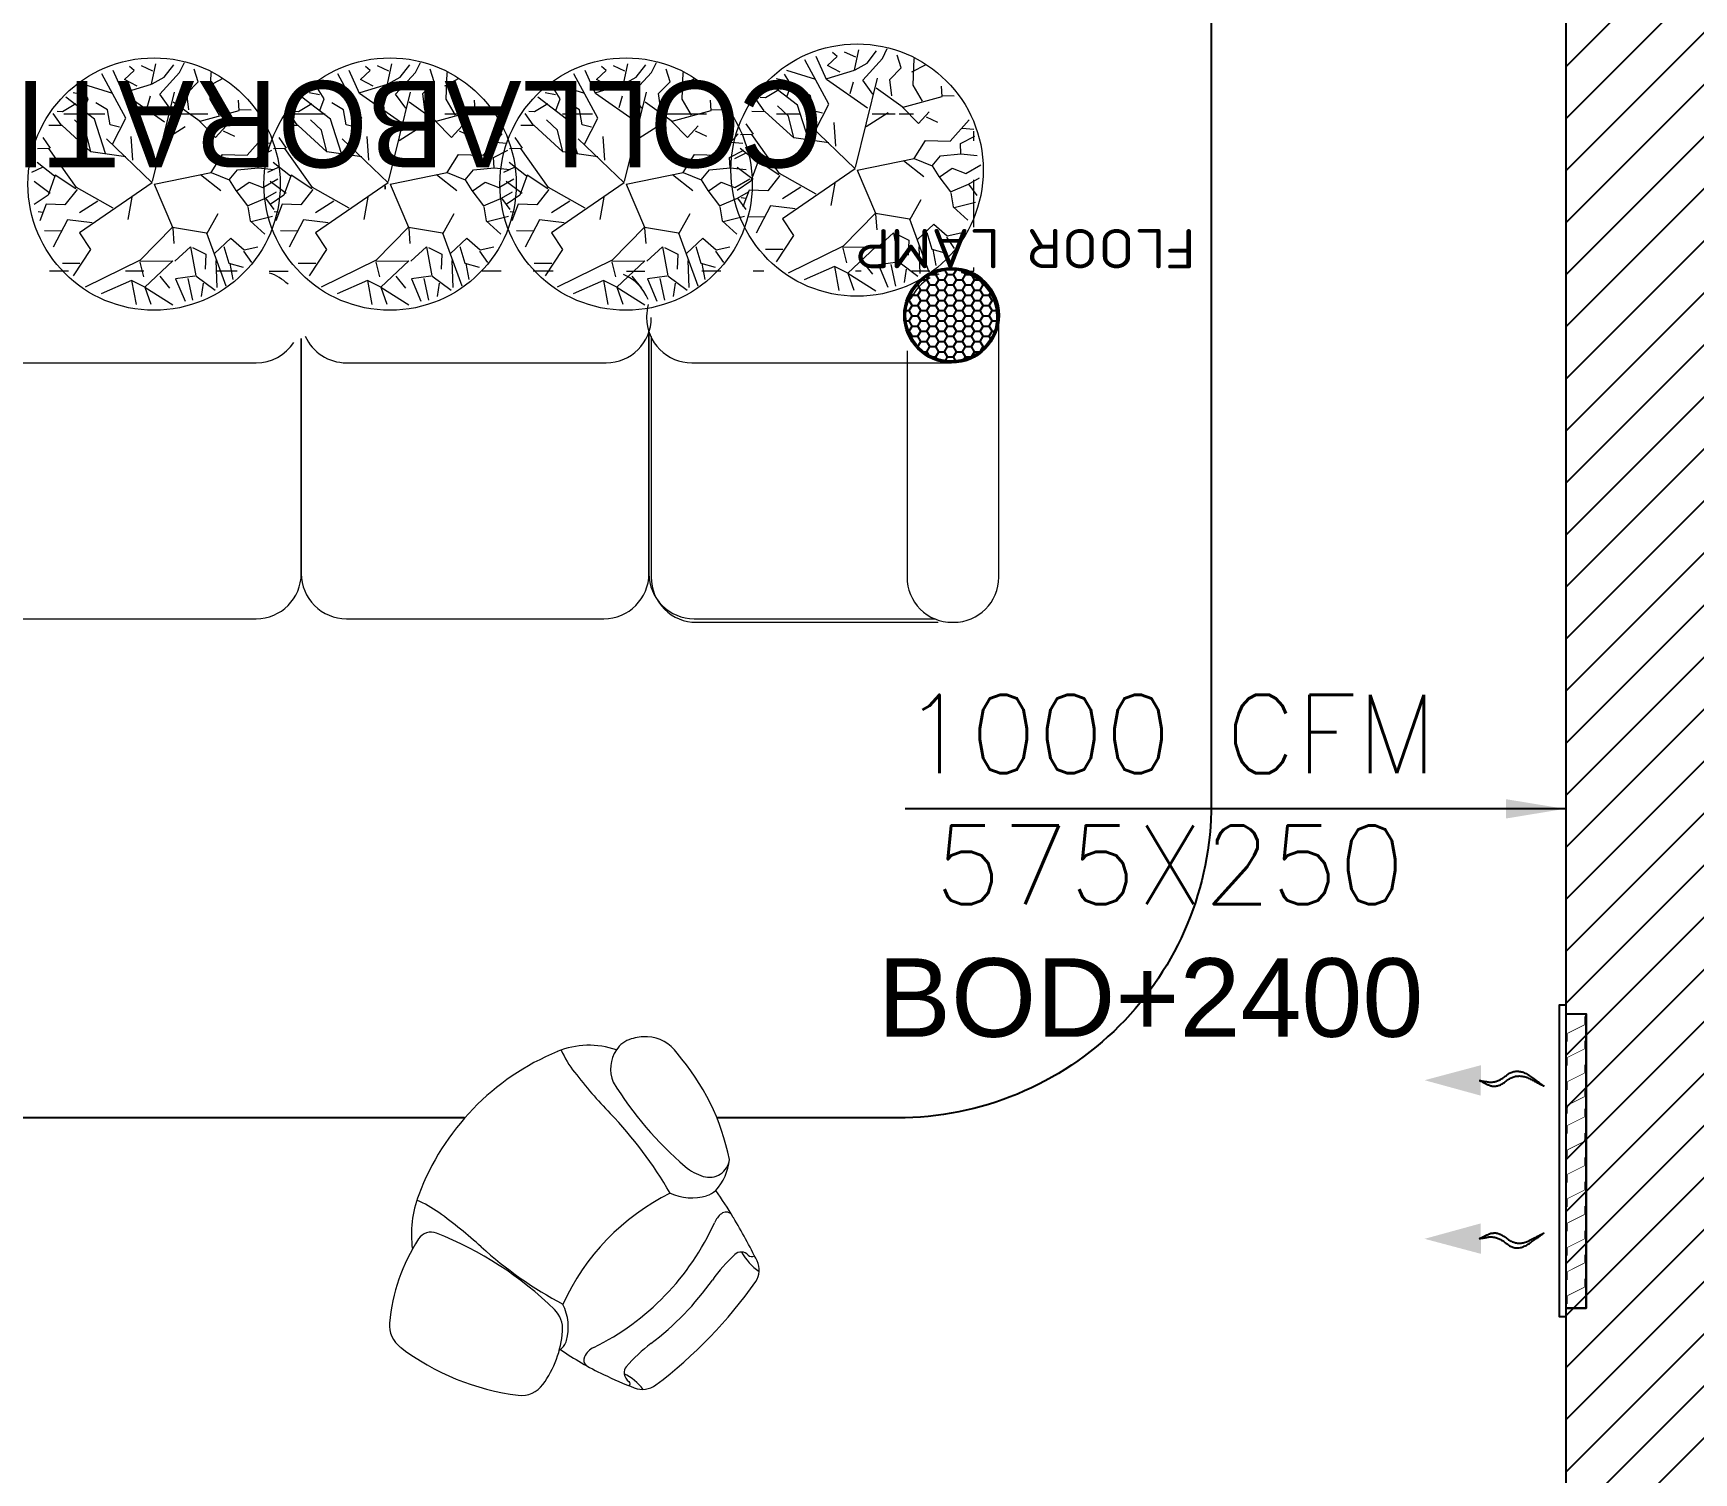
# Model space of a CAD drawing. Header units: millimetres. Extents: x 148480 to 578986, y 39883 to 155062.
# Drawn here: x 243950 to 248181, y 126428 to 130095 of the extents above; entities that cross this region are included whole.
import ezdxf

# ---------------------------------------------------------------- set-up
doc = ezdxf.new("R2010")
doc.units = ezdxf.units.MM
doc.linetypes.add('CONTINU', pattern=[0])
doc.linetypes.add('HIDDEN', pattern=[0.375, 0.25, -0.125])
for name, color, linetype in [('001-TEXT', 250, 'Continuous'), ('EL-17W DECORATIVE LIGHT', 4, 'Continuous'), ('Flooring', 44, 'Continuous'), ('HVAC-SECTIONS', 7, 'Continuous'), ('I - MODULAR', 44, 'Continuous'), ('Layer4', 6, 'Continuous'), ('M-HVAC ELLIPTICAL DUCT', 6, 'Continuous'), ('M-HVAC-BOF', 6, 'Continuous'), ('M-HVAC-GRIL', 6, 'Continuous'), ('M-HVAC-INSULATION', 8, 'Continuous'), ('M-HVAC-SUPP', 4, 'Continuous'), ('M-HVAC-TEXT', 7, 'Continuous')]:
    doc.layers.add(name, color=color, linetype=linetype)
doc.layers.add('I-01$0$i-plants', color=7, linetype='Continuous', lineweight=13, true_color=0x86b300)
for name, color, linetype, lineweight in [('I-FURN', 30, 'Continuous', 5), ('KDBS-SIDE THROW GRILLE', 1, 'Continuous', 18), ('M HVAC GRILLE', 6, 'Continuous', 13), ('Q-CASE', 31, 'Continuous', 5)]:
    doc.layers.add(name, color=color, linetype=linetype, lineweight=lineweight)
doc.styles.add('ARAIL', font='arial.ttf')
doc.styles.add('DEC', font='isocp.shx', dxfattribs={"width": 1.2, "height": 2.2})
doc.styles.add('Herbalife_Third Floor - Furniture Layout - 210201$0$CG', font='GOTHIC.TTF')
doc.styles.add('R', font='romans.shx')
doc.styles.add('ROMAND', font='romand__.ttf')
doc.dimstyles.new('Vayucon', dxfattribs={"dimtxt": 200, "dimasz": 150, "dimexe": 0, "dimexo": 0, "dimgap": 9e-05, "dimtad": 1, "dimdec": 0, "dimrnd": 5, "dimzin": 0, "dimdsep": 46, "dimtxsty": 'ROMAND', "dimcen": 90, "dimclrd": 42, "dimclre": 8, "dimclrt": 7, "dimadec": 0, "dimazin": 0, "dimtfac": 1, "dimtdec": 0, "dimtofl": 0, "dimtmove": 1, "dimatfit": 0, "dimfxl": 1, "dimtolj": 1, "dimtzin": 0, "dimarcsym": 0})

# ---------------------------------------------------------------- blocks, each defined once
blk = doc.blocks.new('GFC1')
at = {"layer": 'Flooring', "color": 8, "linetype": 'HIDDEN', "ltscale": 1500}
blk.add_lwpolyline([(328672.2, 130068.3, 1.540604), (310717.1, 129143.3, 0.119203), (311634.4, 128071.9, -0.704413), (307490.1, 113767.5)], format="xyb", dxfattribs=at)
at = {"layer": 'I - MODULAR', "color": 8, "linetype": 'Continuous'}
blk.add_lwpolyline([(319583.6, 131708.1), (319583.6, 129118.3, -0.414214), (318783.6, 128318.3), (318324.1, 128318.3)], format="xyb", dxfattribs=at)
blk.add_lwpolyline([(317681.4, 128318.3), (316256.4, 128318.3)], dxfattribs=at)
at = {"layer": 'I-01$0$i-plants', "color": 8}
for p, q in [((318674.3, 130987.1, 0), (318685.6, 131039, 0)), ((318706.9, 131005.1, 0), (318731.1, 131036.4, 0)), ((318745.9, 131016.7, 0), (318758.3, 131042.1, 0)), ((316839.3, 130986.8, 0), (316827.4, 130996.7, 0)), ((316886.7, 130984.8, 0), (316858.3, 130997.9, 0)), ((316883.1, 130951.5, 0), (316894.4, 131003.4, 0)), ((316915.8, 130969.5, 0), (316940, 131000.8, 0)), ((316954.7, 130981.1, 0), (316967.2, 131006.4, 0)), ((317440.5, 130986.8, 0), (317428.7, 130996.7, 0)), ((317488, 130984.8, 0), (317459.6, 130997.9, 0)), ((317484.4, 130951.5, 0), (317495.7, 131003.4, 0)), ((317517.1, 130969.5, 0), (317541.3, 131000.8, 0)), ((317556, 130981.1, 0), (317568.5, 131006.4, 0)), ((318041.8, 130986.8, 0), (318030, 130996.7, 0)), ((318089.3, 130984.8, 0), (318060.9, 130997.9, 0)), ((318085.7, 130951.5, 0), (318097, 131003.4, 0)), ((318118.4, 130969.5, 0), (318142.6, 131000.8, 0)), ((318157.3, 130981.1, 0), (318169.8, 131006.4, 0)), ((318608.9, 130900.7, 0), (318548.1, 131013.7, 0)), ((318603.3, 130963.4, 0), (318576.8, 131022.3, 0)), ((318606.2, 130998.9, 0), (318630.4, 131022.4, 0)), ((318638.1, 130981.9, 0), (318606.2, 130998.9, 0)), ((318630.4, 131022.4, 0), (318618.6, 131032.3, 0)), ((318677.9, 131020.4, 0), (318649.5, 131033.5, 0)), ((318676.5, 130987.8, 0), (318706.9, 131005.1, 0)), ((318695.5, 130961.7, 0), (318745.9, 131016.7, 0)), ((318764.3, 130963.2, 0), (318793.2, 130993.5, 0)), ((318793.2, 130993.5, 0), (318783.6, 131025.6, 0)), ((318820.9, 130983, 0), (318857.6, 131002.1, 0)), ((318824.2, 130949.3, 0), (318826.3, 131016.8, 0)), ((316785.3, 130927.8, 0), (316711.5, 130951, 0)), ((316817.7, 130865, 0), (316757, 130978.1, 0)), ((316812.2, 130927.8, 0), (316785.7, 130986.7, 0)), ((316813.6, 130930.7, 0), (316883.1, 130951.5, 0)), ((316815.1, 130963.3, 0), (316839.3, 130986.8, 0)), ((316847, 130946.3, 0), (316815.1, 130963.3, 0)), ((316885.3, 130952.2, 0), (316915.8, 130969.5, 0)), ((316904.3, 130926.1, 0), (316954.7, 130981.1, 0)), ((316973.2, 130927.6, 0), (317002.1, 130957.9, 0)), ((317002.1, 130957.9, 0), (316992.5, 130990, 0)), ((317029.7, 130947.4, 0), (317066.4, 130966.5, 0)), ((317033, 130913.7, 0), (317035.2, 130981.2, 0)), ((317386.6, 130927.8, 0), (317312.8, 130951, 0)), ((317419, 130865, 0), (317358.3, 130978.1, 0)), ((317413.5, 130927.8, 0), (317386.9, 130986.7, 0)), ((317414.9, 130930.7, 0), (317484.4, 130951.5, 0)), ((317416.4, 130963.3, 0), (317440.5, 130986.8, 0)), ((317448.3, 130946.3, 0), (317416.4, 130963.3, 0)), ((317486.6, 130952.2, 0), (317517.1, 130969.5, 0)), ((317505.6, 130926.1, 0), (317556, 130981.1, 0)), ((317574.4, 130927.6, 0), (317603.4, 130957.9, 0)), ((317603.4, 130957.9, 0), (317593.7, 130990, 0)), ((317631, 130947.4, 0), (317667.7, 130966.5, 0)), ((317634.3, 130913.7, 0), (317636.5, 130981.2, 0)), ((317987.9, 130927.8, 0), (317914, 130951, 0)), ((318020.3, 130865, 0), (317959.6, 130978.1, 0)), ((318014.7, 130927.8, 0), (317988.2, 130986.7, 0)), ((318016.2, 130930.7, 0), (318085.7, 130951.5, 0)), ((318017.6, 130963.3, 0), (318041.8, 130986.8, 0)), ((318049.5, 130946.3, 0), (318017.6, 130963.3, 0)), ((318087.9, 130952.2, 0), (318118.4, 130969.5, 0)), ((318106.9, 130926.1, 0), (318157.3, 130981.1, 0)), ((318175.7, 130927.6, 0), (318204.7, 130957.9, 0)), ((318204.7, 130957.9, 0), (318195, 130990, 0)), ((318232.3, 130947.4, 0), (318269, 130966.5, 0)), ((318235.6, 130913.7, 0), (318237.8, 130981.2, 0)), ((318529.1, 130898.3, 0), (318456.7, 130954, 0)), ((318501.8, 130959.8, 0), (318475.4, 130965.3, 0)), ((318513.6, 130949.9, 0), (318496.6, 130977, 0)), ((318576.5, 130963.4, 0), (318502.6, 130986.6, 0)), ((318708.1, 130890.1, 0), (318603.3, 130963.4, 0)), ((318604.8, 130966.3, 0), (318674.3, 130987.1, 0)), ((318663.3, 130927.6, 0), (318672.4, 130957.2, 0)), ((318677.4, 130739, 0), (318733.7, 130966.5, 0)), ((318721.7, 130926.4, 0), (318695.5, 130961.7, 0)), ((318769.9, 130922.1, 0), (318764.3, 130963.2, 0)), ((316738, 130862.7, 0), (316665.5, 130918.4, 0)), ((316710.7, 130924.2, 0), (316684.2, 130929.7, 0)), ((316722.5, 130914.3, 0), (316705.5, 130941.4, 0)), ((316711.5, 130884.1, 0), (316722.5, 130914.3, 0)), ((316917, 130854.5, 0), (316812.2, 130927.8, 0)), ((316872.1, 130892, 0), (316881.2, 130921.6, 0)), ((316886.2, 130703.4, 0), (316942.5, 130930.9, 0)), ((316930.6, 130890.8, 0), (316904.3, 130926.1, 0)), ((316978.7, 130886.5, 0), (316973.2, 130927.6, 0)), ((317056.6, 130872.3, 0), (317033, 130913.7, 0)), ((317106.5, 130884.8, 0), (317105.5, 130911, 0)), ((317339.2, 130862.7, 0), (317266.8, 130918.4, 0)), ((317311.9, 130924.2, 0), (317285.5, 130929.7, 0)), ((317323.8, 130914.3, 0), (317306.8, 130941.4, 0)), ((317312.8, 130884.1, 0), (317323.8, 130914.3, 0)), ((317518.3, 130854.5, 0), (317413.5, 130927.8, 0)), ((317473.4, 130892, 0), (317482.5, 130921.6, 0)), ((317487.5, 130703.4, 0), (317543.8, 130930.9, 0)), ((317531.8, 130890.8, 0), (317505.6, 130926.1, 0)), ((317580, 130886.5, 0), (317574.4, 130927.6, 0)), ((317657.9, 130872.3, 0), (317634.3, 130913.7, 0)), ((317707.8, 130884.8, 0), (317706.7, 130911, 0)), ((317940.5, 130862.7, 0), (317868.1, 130918.4, 0)), ((317913.2, 130924.2, 0), (317886.8, 130929.7, 0)), ((317925, 130914.3, 0), (317908.1, 130941.4, 0)), ((317914.1, 130884.1, 0), (317925, 130914.3, 0)), ((318119.5, 130854.5, 0), (318014.7, 130927.8, 0)), ((318074.7, 130892, 0), (318083.8, 130921.6, 0)), ((318088.8, 130703.4, 0), (318145.1, 130930.9, 0)), ((318133.1, 130890.8, 0), (318106.9, 130926.1, 0)), ((318181.3, 130886.5, 0), (318175.7, 130927.6, 0)), ((318259.2, 130872.3, 0), (318235.6, 130913.7, 0)), ((318309.1, 130884.8, 0), (318308, 130911, 0)), ((318444.2, 130883.5, 0), (318424.4, 130912.2, 0)), ((318447.8, 130916.7, 0), (318433.9, 130917.9, 0)), ((318481.7, 130937.5, 0), (318447.8, 130916.7, 0)), ((318502.6, 130919.7, 0), (318513.6, 130949.9, 0)), ((318562.2, 130921.7, 0), (318532.4, 130939.3, 0)), ((318569.2, 130883.5, 0), (318562.2, 130921.7, 0)), ((318730.2, 130942.3, 0), (318798.6, 130893.2, 0)), ((318798.6, 130893.2, 0), (318897.7, 130920.4, 0)), ((318847.8, 130907.9, 0), (318824.2, 130949.3, 0)), ((318897.7, 130920.4, 0), (318896.6, 130946.6, 0)), ((318897, 130922.7, 0), (318928.6, 130921.6, 0)), ((316653.1, 130847.8, 0), (316633.3, 130876.6, 0)), ((316656.7, 130881.1, 0), (316642.8, 130882.2, 0)), ((316690.5, 130901.9, 0), (316656.7, 130881.1, 0)), ((316771, 130886.1, 0), (316741.3, 130903.7, 0)), ((316778.1, 130847.8, 0), (316771, 130886.1, 0)), ((316939, 130906.7, 0), (317007.4, 130857.6, 0)), ((317007.4, 130857.6, 0), (317106.5, 130884.8, 0)), ((317105.9, 130887.1, 0), (317137.4, 130886, 0)), ((317254.4, 130847.8, 0), (317234.6, 130876.6, 0)), ((317258, 130881.1, 0), (317244.1, 130882.2, 0)), ((317291.8, 130901.9, 0), (317258, 130881.1, 0)), ((317372.3, 130886.1, 0), (317342.6, 130903.7, 0)), ((317379.4, 130847.8, 0), (317372.3, 130886.1, 0)), ((317540.3, 130906.7, 0), (317608.7, 130857.6, 0)), ((317608.7, 130857.6, 0), (317707.8, 130884.8, 0)), ((317707.1, 130887.1, 0), (317738.7, 130886, 0)), ((317855.7, 130847.8, 0), (317835.8, 130876.6, 0)), ((317859.2, 130881.1, 0), (317845.3, 130882.2, 0)), ((317893.1, 130901.9, 0), (317859.2, 130881.1, 0)), ((317973.6, 130886.1, 0), (317943.9, 130903.7, 0)), ((317980.6, 130847.8, 0), (317973.6, 130886.1, 0)), ((318141.6, 130906.7, 0), (318210, 130857.6, 0)), ((318210, 130857.6, 0), (318309.1, 130884.8, 0)), ((318308.4, 130887.1, 0), (318340, 130886, 0)), ((318447.2, 130881.5, 0), (318413.3, 130882.3, 0)), ((318520.5, 130815.1, 0), (318447.2, 130881.5, 0)), ((318506.4, 130869.9, 0), (318478.3, 130896.5, 0)), ((318520.5, 130815.1, 0), (318506.4, 130869.9, 0)), ((318557.8, 130810.4, 0), (318529.1, 130898.3, 0)), ((318593.5, 130877.3, 0), (318569.2, 130883.5, 0)), ((318575.1, 130834.3, 0), (318608.9, 130900.7, 0)), ((318704.1, 130843.6, 0), (318760.3, 130879.2, 0)), ((318796.7, 130892.6, 0), (318837.9, 130851.6, 0)), ((318837.9, 130851.6, 0), (318864.8, 130880.9, 0)), ((318857.4, 130868, 0), (318885.8, 130855, 0)), ((316656, 130845.9, 0), (316622.2, 130846.7, 0)), ((316729.3, 130779.5, 0), (316656, 130845.9, 0)), ((316715.2, 130834.3, 0), (316687.2, 130860.9, 0)), ((316729.3, 130779.5, 0), (316715.2, 130834.3, 0)), ((316766.7, 130774.7, 0), (316738, 130862.7, 0)), ((316802.3, 130841.7, 0), (316778.1, 130847.8, 0)), ((316784, 130798.7, 0), (316817.7, 130865, 0)), ((316912.9, 130808, 0), (316969.2, 130843.6, 0)), ((317005.5, 130857, 0), (317046.7, 130816, 0)), ((317046.7, 130816, 0), (317073.6, 130845.2, 0)), ((317066.3, 130832.4, 0), (317094.6, 130819.4, 0)), ((317127.3, 130770.4, 0), (317175.8, 130825, 0)), ((317257.3, 130845.9, 0), (317223.5, 130846.7, 0)), ((317330.6, 130779.5, 0), (317257.3, 130845.9, 0)), ((317316.5, 130834.3, 0), (317288.5, 130860.9, 0)), ((317330.6, 130779.5, 0), (317316.5, 130834.3, 0)), ((317368, 130774.7, 0), (317339.2, 130862.7, 0)), ((317403.6, 130841.7, 0), (317379.4, 130847.8, 0)), ((317385.3, 130798.7, 0), (317419, 130865, 0)), ((317514.2, 130808, 0), (317570.4, 130843.6, 0)), ((317606.8, 130857, 0), (317648, 130816, 0)), ((317648, 130816, 0), (317674.9, 130845.2, 0)), ((317667.5, 130832.4, 0), (317695.9, 130819.4, 0)), ((317728.6, 130770.4, 0), (317777.1, 130825, 0)), ((317858.6, 130845.9, 0), (317824.8, 130846.7, 0)), ((317931.9, 130779.5, 0), (317858.6, 130845.9, 0)), ((317917.8, 130834.3, 0), (317889.8, 130860.9, 0)), ((317931.9, 130779.5, 0), (317917.8, 130834.3, 0)), ((317969.3, 130774.7, 0), (317940.5, 130862.7, 0)), ((318004.9, 130841.7, 0), (317980.6, 130847.8, 0)), ((317986.6, 130798.7, 0), (318020.3, 130865, 0)), ((318115.5, 130808, 0), (318171.7, 130843.6, 0)), ((318208.1, 130857, 0), (318249.3, 130816, 0)), ((318249.3, 130816, 0), (318276.2, 130845.2, 0)), ((318268.8, 130832.4, 0), (318297.2, 130819.4, 0)), ((318329.9, 130770.4, 0), (318378.4, 130825, 0)), ((318413.1, 130823.2, 0), (318384.4, 130822.7, 0)), ((318417.4, 130824.5, 0), (318398.3, 130850.9, 0)), ((318483.3, 130723.6, 0), (318413.1, 130823.2, 0)), ((318676, 130735.8, 0), (318559.6, 130848.3, 0)), ((318627.4, 130793.7, 0), (318622.9, 130853.9, 0)), ((318918.4, 130806.1, 0), (318966.9, 130860.6, 0)), ((318948.9, 130839.2, 0), (318978.4, 130837.1, 0)), ((316622, 130787.6, 0), (316593.2, 130787.1, 0)), ((316626.3, 130788.9, 0), (316607.1, 130815.3, 0)), ((316692.2, 130688, 0), (316622, 130787.6, 0)), ((316884.9, 130700.2, 0), (316768.5, 130812.7, 0)), ((316836.2, 130758.1, 0), (316831.7, 130818.3, 0)), ((317153.7, 130764.9, 0), (317190.5, 130783.7, 0)), ((317157.7, 130803.6, 0), (317187.2, 130801.5, 0)), ((317223.2, 130787.6, 0), (317194.5, 130787.1, 0)), ((317227.6, 130788.9, 0), (317208.4, 130815.3, 0)), ((317293.5, 130688, 0), (317223.2, 130787.6, 0)), ((317486.1, 130700.2, 0), (317369.7, 130812.7, 0)), ((317437.5, 130758.1, 0), (317433, 130818.3, 0)), ((317755, 130764.9, 0), (317791.8, 130783.7, 0)), ((317759, 130803.6, 0), (317788.5, 130801.5, 0)), ((317824.5, 130787.6, 0), (317795.8, 130787.1, 0)), ((317828.9, 130788.9, 0), (317809.7, 130815.3, 0)), ((317894.8, 130688, 0), (317824.5, 130787.6, 0)), ((318087.4, 130700.2, 0), (317971, 130812.7, 0)), ((318038.8, 130758.1, 0), (318034.3, 130818.3, 0)), ((318356.3, 130764.9, 0), (318393.1, 130783.7, 0)), ((318360.3, 130803.6, 0), (318389.8, 130801.5, 0)), ((318427.8, 130752.6, 0), (318383.7, 130787.5, 0)), ((318609.3, 130801.8, 0), (318520.5, 130815.1, 0)), ((318826.7, 130762.2, 0), (318855.3, 130808.3, 0)), ((318855.3, 130808.3, 0), (318918.4, 130806.1, 0)), ((318944.9, 130800.5, 0), (318981.7, 130819.4, 0)), ((318946, 130774, 0), (318944.9, 130800.5, 0)), ((316605.1, 130739.7, 0), (316577.9, 130726.2, 0)), ((316636.6, 130717, 0), (316592.6, 130751.9, 0)), ((316818.2, 130766.1, 0), (316729.3, 130779.5, 0)), ((317035.5, 130726.6, 0), (317064.1, 130772.7, 0)), ((317064.1, 130772.7, 0), (317127.3, 130770.4, 0)), ((317102.8, 130733.4, 0), (317154.9, 130738.4, 0)), ((317154.9, 130738.4, 0), (317153.7, 130764.9, 0)), ((317154.9, 130738.4, 0), (317196.1, 130734.5, 0)), ((317206.4, 130739.7, 0), (317179.1, 130726.2, 0)), ((317237.9, 130717, 0), (317193.9, 130751.9, 0)), ((317419.5, 130766.1, 0), (317330.6, 130779.5, 0)), ((317636.8, 130726.6, 0), (317665.4, 130772.7, 0)), ((317665.4, 130772.7, 0), (317728.6, 130770.4, 0)), ((317704, 130733.4, 0), (317756.2, 130738.4, 0)), ((317756.2, 130738.4, 0), (317755, 130764.9, 0)), ((317756.2, 130738.4, 0), (317797.4, 130734.5, 0)), ((317807.6, 130739.7, 0), (317780.4, 130726.2, 0)), ((317839.2, 130717, 0), (317795.1, 130751.9, 0)), ((318020.8, 130766.1, 0), (317931.9, 130779.5, 0)), ((318238.1, 130726.6, 0), (318266.7, 130772.7, 0)), ((318266.7, 130772.7, 0), (318329.9, 130770.4, 0)), ((318305.3, 130733.4, 0), (318357.5, 130738.4, 0)), ((318357.5, 130738.4, 0), (318356.3, 130764.9, 0)), ((318357.5, 130738.4, 0), (318398.7, 130734.5, 0)), ((318396.2, 130775.3, 0), (318369, 130761.8, 0)), ((318416.2, 130708.8, 0), (318375.7, 130739.5, 0)), ((318429, 130755.4, 0), (318410.9, 130704.7, 0)), ((318482, 130720.4, 0), (318429, 130755.4, 0)), ((318681.3, 130732.7, 0), (318826.7, 130762.2, 0)), ((318799.4, 130756.9, 0), (318851.6, 130716.3, 0)), ((318826.7, 130762.2, 0), (318872.6, 130743.8, 0)), ((318872.6, 130743.8, 0), (318893.9, 130769, 0)), ((318872.6, 130743.8, 0), (318889.5, 130716.7, 0)), ((318893.9, 130769, 0), (318946, 130774, 0)), ((318946, 130774, 0), (318987.3, 130770.1, 0)), ((318958.7, 130724, 0), (318996.8, 130746.4, 0)), ((316625, 130673.2, 0), (316584.6, 130703.8, 0)), ((316637.9, 130719.8, 0), (316619.8, 130669.1, 0)), ((316690.8, 130684.8, 0), (316637.9, 130719.8, 0)), ((316884.9, 130700.2, 0), (316699.9, 130572.7, 0)), ((316890.1, 130697.1, 0), (317035.5, 130726.6, 0)), ((316890.1, 130697.1, 0), (316936.8, 130587, 0)), ((317008.2, 130721.3, 0), (317060.5, 130680.7, 0)), ((317035.5, 130726.6, 0), (317081.4, 130708.2, 0)), ((317081.4, 130708.2, 0), (317102.8, 130733.4, 0)), ((317081.4, 130708.2, 0), (317098.4, 130681.1, 0)), ((317099.1, 130678.9, 0), (317132.1, 130702.2, 0)), ((317132.1, 130702.2, 0), (317167.5, 130688.4, 0)), ((317167.5, 130688.4, 0), (317205.6, 130710.8, 0)), ((317226.3, 130673.2, 0), (317185.9, 130703.8, 0)), ((317239.1, 130719.8, 0), (317221, 130669.1, 0)), ((317292.1, 130684.8, 0), (317239.1, 130719.8, 0)), ((317486.1, 130700.2, 0), (317301.2, 130572.7, 0)), ((317491.4, 130697.1, 0), (317636.8, 130726.6, 0)), ((317491.4, 130697.1, 0), (317538.1, 130587, 0)), ((317609.5, 130721.3, 0), (317661.8, 130680.7, 0)), ((317636.8, 130726.6, 0), (317682.7, 130708.2, 0)), ((317682.7, 130708.2, 0), (317704, 130733.4, 0)), ((317682.7, 130708.2, 0), (317699.7, 130681.1, 0)), ((317700.3, 130678.9, 0), (317733.4, 130702.2, 0)), ((317733.4, 130702.2, 0), (317768.8, 130688.4, 0)), ((317768.8, 130688.4, 0), (317806.9, 130710.8, 0)), ((317827.6, 130673.2, 0), (317787.2, 130703.8, 0)), ((317840.4, 130719.8, 0), (317822.3, 130669.1, 0)), ((317893.4, 130684.8, 0), (317840.4, 130719.8, 0)), ((318087.4, 130700.2, 0), (317902.5, 130572.7, 0)), ((318092.7, 130697.1, 0), (318238.1, 130726.6, 0)), ((318092.7, 130697.1, 0), (318139.4, 130587, 0)), ((318210.8, 130721.3, 0), (318263.1, 130680.7, 0)), ((318238.1, 130726.6, 0), (318284, 130708.2, 0)), ((318284, 130708.2, 0), (318305.3, 130733.4, 0)), ((318284, 130708.2, 0), (318301, 130681.1, 0)), ((318301.6, 130678.9, 0), (318334.7, 130702.2, 0)), ((318334.7, 130702.2, 0), (318370.1, 130688.4, 0)), ((318370.1, 130688.4, 0), (318408.2, 130710.8, 0)), ((318410.9, 130704.7, 0), (318375.7, 130680.7, 0)), ((318484.8, 130718.8, 0), (318454, 130679.8, 0)), ((318577.1, 130671.5, 0), (318483.3, 130723.6, 0)), ((318676, 130735.8, 0), (318491.1, 130608.3, 0)), ((318624.5, 130699.1, 0), (318614.7, 130642.4, 0)), ((318681.3, 130732.7, 0), (318727.9, 130622.6, 0)), ((318889.5, 130716.7, 0), (318919.3, 130677.5, 0)), ((318890.2, 130714.5, 0), (318923.3, 130737.8, 0)), ((318919.3, 130677.5, 0), (318964.9, 130696.5, 0)), ((318923.3, 130737.8, 0), (318958.7, 130724, 0)), ((318964.9, 130696.5, 0), (318993.4, 130713.2, 0)), ((318964.9, 130696.5, 0), (318986.7, 130668.1, 0)), ((316619.8, 130669.1, 0), (316584.5, 130645.1, 0)), ((316693.7, 130683.2, 0), (316662.9, 130644.2, 0)), ((316786, 130635.9, 0), (316692.2, 130688, 0)), ((316833.4, 130663.5, 0), (316823.6, 130606.8, 0)), ((317098.4, 130681.1, 0), (317128.1, 130641.9, 0)), ((317128.1, 130641.9, 0), (317173.7, 130660.9, 0)), ((317173.7, 130660.9, 0), (317202.3, 130677.6, 0)), ((317173.7, 130660.9, 0), (317195.5, 130632.4, 0)), ((317221, 130669.1, 0), (317185.8, 130645.1, 0)), ((317294.9, 130683.2, 0), (317264.2, 130644.2, 0)), ((317387.2, 130635.9, 0), (317293.5, 130688, 0)), ((317434.7, 130663.5, 0), (317424.8, 130606.8, 0)), ((317699.7, 130681.1, 0), (317729.4, 130641.9, 0)), ((317729.4, 130641.9, 0), (317775, 130660.9, 0)), ((317775, 130660.9, 0), (317803.6, 130677.6, 0)), ((317775, 130660.9, 0), (317796.8, 130632.4, 0)), ((317822.3, 130669.1, 0), (317787.1, 130645.1, 0)), ((317896.2, 130683.2, 0), (317865.5, 130644.2, 0)), ((317988.5, 130635.9, 0), (317894.8, 130688, 0)), ((318035.9, 130663.5, 0), (318026.1, 130606.8, 0)), ((318301, 130681.1, 0), (318330.7, 130641.9, 0)), ((318330.7, 130641.9, 0), (318376.3, 130660.9, 0)), ((318376.3, 130660.9, 0), (318404.9, 130677.6, 0)), ((318376.3, 130660.9, 0), (318398.1, 130632.4, 0)), ((318397.4, 130660.4, 0), (318385.7, 130662.1, 0)), ((318406.6, 130681.9, 0), (318390.1, 130639.4, 0)), ((318454, 130679.8, 0), (318406.6, 130681.9, 0)), ((318538.2, 130689.2, 0), (318491.5, 130659.2, 0)), ((318815.4, 130606.1, 0), (318844.8, 130657.7, 0)), ((318920, 130674.9, 0), (318926, 130639.3, 0)), ((316606.2, 130624.7, 0), (316594.5, 130626.5, 0)), ((316615.4, 130646.2, 0), (316599, 130603.8, 0)), ((316662.9, 130644.2, 0), (316615.4, 130646.2, 0)), ((316747, 130653.5, 0), (316700.3, 130623.6, 0)), ((317024.3, 130570.5, 0), (317053.6, 130622.1, 0)), ((317128.9, 130639.3, 0), (317134.9, 130603.6, 0)), ((317137.7, 130602, 0), (317191.8, 130615.4, 0)), ((317207.5, 130624.7, 0), (317195.8, 130626.5, 0)), ((317216.7, 130646.2, 0), (317200.3, 130603.8, 0)), ((317264.2, 130644.2, 0), (317216.7, 130646.2, 0)), ((317348.3, 130653.5, 0), (317301.6, 130623.6, 0)), ((317625.6, 130570.5, 0), (317654.9, 130622.1, 0)), ((317730.2, 130639.3, 0), (317736.2, 130603.6, 0)), ((317739, 130602, 0), (317793.1, 130615.4, 0)), ((317808.8, 130624.7, 0), (317797.1, 130626.5, 0)), ((317818, 130646.2, 0), (317801.5, 130603.8, 0)), ((317865.5, 130644.2, 0), (317818, 130646.2, 0)), ((317949.6, 130653.5, 0), (317902.9, 130623.6, 0)), ((318226.9, 130570.5, 0), (318256.2, 130622.1, 0)), ((318331.5, 130639.3, 0), (318337.5, 130603.6, 0)), ((318340.3, 130602, 0), (318394.4, 130615.4, 0)), ((318444.9, 130613.1, 0), (318402.3, 130613.4, 0)), ((318461, 130641.9, 0), (318424, 130571.8, 0)), ((318523.5, 130633.8, 0), (318461, 130641.9, 0)), ((318727.9, 130622.6, 0), (318645.7, 130539.2, 0)), ((318727.9, 130622.6, 0), (318814.7, 130608.7, 0)), ((318728.6, 130620.4, 0), (318731.6, 130580.9, 0)), ((318926, 130639.3, 0), (318963.2, 130604.8, 0)), ((318928.9, 130637.6, 0), (318982.9, 130651, 0)), ((316653.7, 130577.4, 0), (316611.2, 130577.8, 0)), ((316669.8, 130606.3, 0), (316632.8, 130536.2, 0)), ((316732.4, 130598.2, 0), (316669.8, 130606.3, 0)), ((316700, 130572.6, 0), (316728.4, 130530.1, 0)), ((316936.8, 130587, 0), (316854.5, 130503.6, 0)), ((316936.8, 130587, 0), (317023.5, 130573.1, 0)), ((316937.5, 130584.7, 0), (316940.5, 130545.3, 0)), ((317023.5, 130573.1, 0), (317073.3, 130437.7, 0)), ((317134.9, 130603.6, 0), (317172.1, 130569.2, 0)), ((317255, 130577.4, 0), (317212.5, 130577.8, 0)), ((317271.1, 130606.3, 0), (317234.1, 130536.2, 0)), ((317333.7, 130598.2, 0), (317271.1, 130606.3, 0)), ((317301.3, 130572.6, 0), (317329.6, 130530.1, 0)), ((317538.1, 130587, 0), (317455.8, 130503.6, 0)), ((317538.1, 130587, 0), (317624.8, 130573.1, 0)), ((317538.8, 130584.7, 0), (317541.7, 130545.3, 0)), ((317624.8, 130573.1, 0), (317674.6, 130437.7, 0)), ((317736.2, 130603.6, 0), (317773.3, 130569.2, 0)), ((317856.3, 130577.4, 0), (317813.8, 130577.8, 0)), ((317872.4, 130606.3, 0), (317835.4, 130536.2, 0)), ((317935, 130598.2, 0), (317872.4, 130606.3, 0)), ((317902.6, 130572.6, 0), (317930.9, 130530.1, 0)), ((318139.4, 130587, 0), (318057.1, 130503.6, 0)), ((318139.4, 130587, 0), (318226.1, 130573.1, 0)), ((318140, 130584.7, 0), (318143, 130545.3, 0)), ((318226.1, 130573.1, 0), (318275.8, 130437.7, 0)), ((318337.5, 130603.6, 0), (318374.6, 130569.2, 0)), ((318491.2, 130608.2, 0), (318519.5, 130565.8, 0)), ((318733.9, 130536, 0), (318774.2, 130572.5, 0)), ((318774.2, 130572.5, 0), (318787.5, 130498.7, 0)), ((318779.1, 130571.1, 0), (318813.2, 130554.5, 0)), ((318814.7, 130608.7, 0), (318864.4, 130473.3, 0)), ((318835.2, 130555.8, 0), (318876.8, 130595.1, 0)), ((318858.8, 130573.5, 0), (318871.4, 130531.6, 0)), ((318876.8, 130595.1, 0), (318910.6, 130564.9, 0)), ((318910.6, 130564.9, 0), (318945.9, 130573.1, 0)), ((316728.4, 130530.1, 0), (316683.7, 130463, 0)), ((316942.7, 130500.4, 0), (316983.1, 130536.9, 0)), ((316983.1, 130536.9, 0), (316996.4, 130463.1, 0)), ((316987.9, 130535.5, 0), (317022.1, 130518.9, 0)), ((317044.1, 130520.2, 0), (317085.6, 130559.5, 0)), ((317067.7, 130537.9, 0), (317080.2, 130496, 0)), ((317085.6, 130559.5, 0), (317119.5, 130529.3, 0)), ((317119.5, 130529.3, 0), (317154.7, 130537.4, 0)), ((317329.6, 130530.1, 0), (317284.9, 130463, 0)), ((317544, 130500.4, 0), (317584.4, 130536.9, 0)), ((317584.4, 130536.9, 0), (317597.7, 130463.1, 0)), ((317589.2, 130535.5, 0), (317623.4, 130518.9, 0)), ((317645.4, 130520.2, 0), (317686.9, 130559.5, 0)), ((317669, 130537.9, 0), (317681.5, 130496, 0)), ((317686.9, 130559.5, 0), (317720.7, 130529.3, 0)), ((317720.7, 130529.3, 0), (317756, 130537.4, 0)), ((317930.9, 130530.1, 0), (317886.2, 130463, 0)), ((318145.3, 130500.4, 0), (318185.6, 130536.9, 0)), ((318185.6, 130536.9, 0), (318199, 130463.1, 0)), ((318190.5, 130535.5, 0), (318224.7, 130518.9, 0)), ((318246.7, 130520.2, 0), (318288.2, 130559.5, 0)), ((318270.2, 130537.9, 0), (318282.8, 130496, 0)), ((318288.2, 130559.5, 0), (318322, 130529.3, 0)), ((318322, 130529.3, 0), (318357.3, 130537.4, 0)), ((318492, 130530.6, 0), (318447.5, 130530.7, 0)), ((318519.5, 130565.8, 0), (318474.8, 130498.6, 0)), ((318645.7, 130539.2, 0), (318505.7, 130470.3, 0)), ((318644.5, 130536.1, 0), (318729, 130537.4, 0)), ((318645.2, 130533.8, 0), (318654.2, 130496.1, 0)), ((318729, 130537.4, 0), (318657.5, 130470.3, 0)), ((318813.2, 130554.5, 0), (318811.1, 130516.3, 0)), ((318838.2, 130537.9, 0), (318840.9, 130469, 0)), ((318871.4, 130531.6, 0), (318908, 130521.4, 0)), ((318874.2, 130530, 0), (318881.7, 130489.4, 0)), ((318909.1, 130562, 0), (318929, 130533, 0)), ((316700.9, 130495, 0), (316656.3, 130495.1, 0)), ((316854.5, 130503.6, 0), (316714.5, 130434.7, 0)), ((316853.4, 130500.5, 0), (316937.9, 130501.8, 0)), ((316854.1, 130498.2, 0), (316863, 130460.5, 0)), ((316937.9, 130501.8, 0), (316866.4, 130434.7, 0)), ((317022.1, 130518.9, 0), (317020, 130480.7, 0)), ((317047.1, 130502.3, 0), (317049.8, 130433.4, 0)), ((317080.2, 130496, 0), (317116.9, 130485.8, 0)), ((317083.1, 130494.4, 0), (317090.5, 130453.8, 0)), ((317118, 130526.4, 0), (317137.9, 130497.4, 0)), ((317302.2, 130495, 0), (317257.6, 130495.1, 0)), ((317455.8, 130503.6, 0), (317315.8, 130434.7, 0)), ((317454.7, 130500.5, 0), (317539.2, 130501.8, 0)), ((317455.4, 130498.2, 0), (317464.3, 130460.5, 0)), ((317539.2, 130501.8, 0), (317467.6, 130434.7, 0)), ((317623.4, 130518.9, 0), (317621.2, 130480.7, 0)), ((317648.4, 130502.3, 0), (317651.1, 130433.4, 0)), ((317681.5, 130496, 0), (317718.2, 130485.8, 0)), ((317684.4, 130494.4, 0), (317691.8, 130453.8, 0)), ((317719.3, 130526.4, 0), (317739.2, 130497.4, 0)), ((317903.4, 130495, 0), (317858.9, 130495.1, 0)), ((318057.1, 130503.6, 0), (317917.1, 130434.7, 0)), ((318056, 130500.5, 0), (318140.5, 130501.8, 0)), ((318056.7, 130498.2, 0), (318065.6, 130460.5, 0)), ((318140.5, 130501.8, 0), (318068.9, 130434.7, 0)), ((318224.7, 130518.9, 0), (318222.5, 130480.7, 0)), ((318249.7, 130502.3, 0), (318252.3, 130433.4, 0)), ((318282.8, 130496, 0), (318319.5, 130485.8, 0)), ((318285.6, 130494.4, 0), (318293.1, 130453.8, 0)), ((318320.5, 130526.4, 0), (318340.5, 130497.4, 0)), ((318623.6, 130487, 0), (318546.5, 130453.2, 0)), ((318657.5, 130470.3, 0), (318623.6, 130487, 0)), ((318623.6, 130487, 0), (318635.1, 130426.1, 0)), ((318696, 130498.1, 0), (318720.8, 130467.7, 0)), ((318785.4, 130498, 0), (318736.2, 130491, 0)), ((318736.2, 130491, 0), (318760, 130434.2, 0)), ((318767, 130492.5, 0), (318779.2, 130437.1, 0)), ((318787.5, 130498.7, 0), (318836.4, 130462.4, 0)), ((316832.5, 130451.4, 0), (316755.3, 130417.6, 0)), ((316866.4, 130434.7, 0), (316832.5, 130451.4, 0)), ((316832.5, 130451.4, 0), (316844, 130390.4, 0)), ((316904.9, 130462.5, 0), (316929.6, 130432.1, 0)), ((316994.2, 130462.4, 0), (316945, 130455.4, 0)), ((316945, 130455.4, 0), (316968.9, 130398.6, 0)), ((316975.8, 130456.9, 0), (316988, 130401.5, 0)), ((316996.4, 130463.1, 0), (317045.3, 130426.8, 0)), ((317015.2, 130444.6, 0), (317009.7, 130410.8, 0)), ((317433.7, 130451.4, 0), (317356.6, 130417.6, 0)), ((317467.6, 130434.7, 0), (317433.7, 130451.4, 0)), ((317433.7, 130451.4, 0), (317445.2, 130390.4, 0)), ((317506.2, 130462.5, 0), (317530.9, 130432.1, 0)), ((317595.5, 130462.4, 0), (317546.3, 130455.4, 0)), ((317546.3, 130455.4, 0), (317570.1, 130398.6, 0)), ((317577.1, 130456.9, 0), (317589.3, 130401.5, 0)), ((317597.7, 130463.1, 0), (317646.6, 130426.8, 0)), ((317616.5, 130444.6, 0), (317611, 130410.8, 0)), ((318035, 130451.4, 0), (317957.9, 130417.6, 0)), ((318068.9, 130434.7, 0), (318035, 130451.4, 0)), ((318035, 130451.4, 0), (318046.5, 130390.4, 0)), ((318107.5, 130462.5, 0), (318132.2, 130432.1, 0)), ((318196.8, 130462.4, 0), (318147.6, 130455.4, 0)), ((318147.6, 130455.4, 0), (318171.4, 130398.6, 0)), ((318178.4, 130456.9, 0), (318190.6, 130401.5, 0)), ((318199, 130463.1, 0), (318247.9, 130426.8, 0)), ((318217.7, 130444.6, 0), (318212.3, 130410.8, 0)), ((318657.5, 130470.3, 0), (318729.2, 130424.9, 0)), ((318657.5, 130470.3, 0), (318672.9, 130426.8, 0)), ((318806.3, 130480.2, 0), (318800.8, 130446.4, 0)), ((316866.4, 130434.7, 0), (316938, 130389.3, 0)), ((316866.4, 130434.7, 0), (316881.8, 130391.2, 0)), ((317467.6, 130434.7, 0), (317539.3, 130389.3, 0)), ((317467.6, 130434.7, 0), (317483, 130391.2, 0)), ((318068.9, 130434.7, 0), (318140.6, 130389.3, 0)), ((318068.9, 130434.7, 0), (318084.3, 130391.2, 0))]:
    blk.add_line(p, q, dxfattribs=at)
at = {"layer": 'I-01$0$i-plants', "color": 8, "linetype": 'CONTINU'}
for centre in [(318681.3, 130732.7, 0), (316890.1, 130697.1, 0), (317491.4, 130697.1, 0), (318092.7, 130697.1, 0)]:
    blk.add_circle(centre, 321.5, dxfattribs=at)
at = {"layer": 'I-FURN', "color": 8}
for centre, radius, start, end in [((317998.1, 128291.9, 0), 211.4, 70.703, 112.4077), ((318126, 128452.8, 0), 69.8, 106.932, 146.3545), ((318142.9, 128397.3, 0), 127.8, 88.1969, 106.932), ((318143.9, 128430.5, 0), 94.5, 33.7274, 88.1969), ((318160, 127899.2, 0), 636.1, 112.4077, 159.4736), ((318188.3, 128609.9, 0), 286.7, 204.4833, 217.7351), ((318140.6, 128443.1, 0), 87.3, 146.3545, 202.5492), ((317780.5, 128096.6, 0), 587, 11.3538, 41.159), ((318975.4, 129219, 0), 1281.9, 217.7351, 223.9218), ((318825.7, 128877, 0), 897.2, 211.4006, 229.5262), ((317299.5, 127605, 0), 1044.9, 29.9595, 43.9218), ((318304.6, 128218.9, 0), 51.9, 252.9625, 352.5892), ((318218.2, 128225.8, 0), 138.5, 317.9291, 354.3856), ((318327.3, 128292.8, 0), 129.2, 229.5262, 252.9625), ((317836.6, 128020.3, 0), 290.8, 159.4736, 187.2103), ((318471.1, 127597, 0), 593, 116.6869, 155.4585), ((318259.9, 128244, 0), 129.6, 244.8042, 287.0771), ((318279, 128181.9, 0), 64.5, 287.0771, 310.6935), ((317674.4, 127657.9, 0), 802.4, 30.4805, 36.3046), ((317447.8, 127844.7, 0), 286.7, 54.1463, 67.0582), ((316864.9, 127038, 0), 1281.9, 47.9595, 54.1463), ((318374.1, 128025.8, 0), 61.9, 128.4713, 155.7144), ((318347.5, 128059.2, 0), 19.2, 43.2497, 128.4713), ((317722.5, 128319.8, 0), 653, 296.1669, 335.7144), ((316655.9, 127058.4, 0), 1984.3, 26.8265, 30.4805), ((317954.4, 127755.6, 0), 466, 146.9136, 175.0526), ((317595.9, 127989.2, 0), 38.1, 68.5197, 146.9136), ((317279.3, 127184.7, 0), 902.7, 45.6661, 68.5197), ((318423, 128766, 0), 1044.9, 227.9595, 241.9631), ((318652.9, 127664.1, 0), 417, 132.7989, 144.6547), ((318386.1, 127952.3, 0), 24.3, 43.6125, 132.7989), ((318508.7, 128043, 0), 138.8, 208.6101, 236.4208), ((318412.9, 127977.8, 0), 12.7, 223.6125, 303.1319), ((318381.3, 127930.9, 0), 50.8, 325.1447, 26.8265), ((317706.1, 128335.6, 0), 743.7, 307.2266, 324.6547), ((317474.4, 128562.5, 0), 1155.9, 306.911, 325.1447), ((317861.3, 127780.4, 0), 69.8, 355.4872, 45.6661), ((317815.8, 127785.2, 0), 129.6, 344.8042, 26.6526), ((317559.7, 127789.8, 0), 69.9, 175.0526, 232.8488), ((317665.1, 127795.9, 0), 266.7, 324.011, 355.4872), ((317900.7, 127762.1, 0), 41.6, 306.0417, 344.8042), ((318408.3, 127411.4, 0), 417, 127.2266, 139.0824), ((317895.2, 128232.6, 0), 625.4, 232.8488, 262.9203), ((317829.4, 127828.5, 0), 138.5, 312.1705, 313.7304), ((318381.5, 128388.5, 0), 802.4, 235.3455, 244.4399), ((318003.3, 127701.5, 0), 18.6, 154.593, 229.9429), ((318033.2, 127687.3, 0), 51.7, 116.1669, 154.593), ((318526.5, 128691.7, 0), 1138.5, 244.4399, 248.7367), ((318110.4, 127669.6, 0), 22.7, 139.0824, 187.2281), ((318019.5, 127535.2, 0), 148.3, 38.1645, 62.5268), ((318116.6, 127670.4, 0), 29, 187.2281, 235.7846), ((317826.4, 127678.7, 0), 67.3, 262.9203, 324.011), ((318096.7, 127641.1, 0), 6.49, 306.6729, 55.7846), ((318134.3, 127684, 0), 57.2, 248.7367, 306.911)]:
    blk.add_arc(centre, radius, start, end, dxfattribs=at)
at = {"layer": 'Q-CASE', "color": 8}
for p, q in [((316764.8, 130875.4, 0), (316660.1, 130875.4, 0)), ((317026.6, 130875.4, 0), (316950.3, 130875.4, 0)), ((317326.2, 130875.4, 0), (317223.9, 130875.4, 0)), ((317733.6, 130875.4, 0), (317631.3, 130875.4, 0)), ((318007.3, 130875.4, 0), (317931, 130875.4, 0)), ((318297.4, 130875.4, 0), (318192.7, 130875.4, 0)), ((318536.3, 130875.4, 0), (318476.2, 130875.4, 0)), ((318778.3, 130875.4, 0), (318719.6, 130875.4, 0)), ((318825, 130875.4, 0), (318788.4, 130875.4, 0)), ((318978.8, 130807.1, 0), (318978.8, 130831.5, 0)), ((318978.8, 130587.2, 0), (318978.8, 130708.3, 0)), ((317478.8, 130683.8, 0), (317478.8, 130692.6, 0)), ((317478.8, 130692.6, 0), (317478.8, 130683.8, 0)), ((316672, 130475.4, 0), (316623.3, 130475.4, 0)), ((316863.7, 130475.4, 0), (316817.1, 130475.4, 0)), ((317101.7, 130475.4, 0), (317050.9, 130475.4, 0)), ((317183.5, 130475.4, 0), (317231.8, 130475.4, 0)), ((317774, 130475.4, 0), (317725.7, 130475.4, 0)), ((317906.6, 130475.4, 0), (317855.8, 130475.4, 0)), ((318093.9, 130475.4, 0), (318140.5, 130475.4, 0)), ((318334.3, 130475.4, 0), (318285.6, 130475.4, 0)), ((318443.5, 130475.4, 0), (318416.6, 130475.4, 0)), ((318692, 130475.4, 0), (318677.5, 130475.4, 0)), ((318866.9, 130475.4, 0), (318821, 130475.4, 0)), ((318889.4, 130475.4, 0), (318871.7, 130475.4, 0)), ((318946.5, 130475.4, 0), (318978.8, 130475.4, 0)), ((318978.8, 130475.4, 0), (318978.8, 130484.4, 0)), ((318145.1, 130360.4, 0), (318145.1, 130356.8, 0)), ((319037, 130356.8, 0), (319037, 130360.4, 0)), ((318151, 130322.3, 0), (318151, 129704.9, 0)), ((318151, 129704.9, 0), (318151, 130322.3, 0)), ((319042.2, 129695.7, 0), (319042.2, 130357.5, 0)), ((317265, 130304, 0), (317265, 129704.9, 0)), ((317265, 129704.9, 0), (317265, 130304, 0)), ((318156.6, 130308.6, 0), (318156.6, 129695.7, 0)), ((316488.1, 130241.8, 0), (317150, 130241.8, 0)), ((317380, 130241.8, 0), (318041.9, 130241.8, 0)), ((318260.1, 130241.8, 0), (318922, 130241.8, 0)), ((318808.5, 130272.6, 0), (318808.5, 129695.7, 0)), ((316494, 129589.9, 0), (317150, 129589.9, 0)), ((317380, 129589.9, 0), (318036, 129589.9, 0)), ((318266, 129589.9, 0), (318881, 129589.9, 0)), ((318271.6, 129580.7, 0), (318888, 129580.7, 0)), ((318923.5, 129580.7, 0), (318927.2, 129580.7, 0))]:
    blk.add_line(p, q, dxfattribs=at)
for centre, start, end in [((317150, 130360.4, 0), 45, 73.1164), ((318041.9, 130360.4, 0), 21.7941, 67.3916), ((318923.5, 130357.5, 0), 118.9699, 155.9422), ((318923.5, 130357.5, 0), 107.3509, 109.3443), ((318922, 130360.4, 0), 0, 77.3672), ((318927.2, 130357.5, 0), 0, 79.8018), ((318260.1, 130360.4, 0), 165.0735, 180), ((318041.9, 130356.8, 0), 270, 0), ((318260.1, 130356.8, 0), 180, 270), ((318922, 130356.8, 0), 270, 0), ((317150, 130356.8, 0), 270, 326.7901), ((317380, 130356.8, 0), 204.4063, 270), ((317150, 129704.9, 0), 270, 0), ((317380, 129704.9, 0), 180, 270), ((318036, 129704.9, 0), 270, 0), ((318266, 129704.9, 0), 180, 270), ((318271.6, 129695.7, 0), 180, 270), ((318923.5, 129695.7, 0), 180, 270), ((318927.2, 129695.7, 0), 270, 0)]:
    blk.add_arc(centre, 115, start, end, dxfattribs=at)
at = {"layer": '001-TEXT', "color": 8, "style": 'Herbalife_Third Floor - Furniture Layout - 210201$0$CG'}
blk.add_text('COLLABORATIVE', height=220, rotation=180, dxfattribs=at).set_placement((318594.7, 130959.6, 0))
blk = doc.blocks.new('RAAAA')
at = {"linetype": 'Continuous', "ltscale": 1000}
for points in [[(363, 0, 0), (363, 0, 0), (364, 0, 0), (364, 0, 0), (365, 0, 0), (366, 0, 0), (367, -1, 0), (368, -1, 0), (369, -1, 0), (371, -1, 0), (373, -2, 0), (374, -2, 0), (377, -2, 0), (379, -3, 0), (381, -3, 0), (384, -4, 0), (387, -4, 0), (390, -5, 0), (393, -5, 0), (397, -6, 0), (400, -6, 0), (404, -7, 0), (408, -8, 0), (412, -8, 0), (416, -9, 0), (421, -10, 0), (421, -10, 0), (425, -11, 0), (430, -11, 0), (435, -11, 0), (439, -11, 0), (444, -11, 0), (449, -11, 0), (454, -10, 0), (459, -10, 0), (464, -9, 0), (468, -7, 0), (473, -6, 0), (478, -4, 0), (483, -2, 0), (488, 0, 0), (494, 2, 0), (499, 4, 0), (504, 7, 0), (509, 10, 0), (514, 13, 0), (519, 16, 0), (525, 20, 0), (530, 24, 0), (535, 28, 0), (541, 32, 0), (546, 36, 0), (546, 36, 0), (552, 40, 0), (557, 44, 0), (563, 48, 0), (568, 51, 0), (574, 54, 0), (580, 56, 0), (586, 58, 0), (592, 60, 0), (598, 61, 0), (604, 62, 0), (610, 62, 0), (616, 62, 0), (622, 62, 0), (628, 61, 0), (635, 60, 0), (641, 59, 0), (648, 57, 0), (654, 55, 0), (661, 52, 0), (668, 49, 0), (675, 46, 0), (681, 42, 0), (688, 38, 0), (695, 33, 0), (702, 28, 0), (702, 28, 0), (709, 23, 0), (716, 19, 0), (722, 14, 0), (728, 10, 0), (734, 5, 0), (740, 1, 0), (745, -2, 0), (750, -6, 0), (755, -9, 0), (759, -13, 0), (763, -15, 0), (767, -18, 0), (771, -21, 0), (774, -23, 0), (777, -25, 0), (779, -27, 0), (782, -29, 0), (784, -31, 0), (786, -32, 0), (787, -33, 0), (789, -34, 0), (790, -35, 0), (790, -35, 0), (791, -35, 0), (791, -36, 0)], [(363, 0, 0), (363, 0, 0), (364, 0, 0), (364, 0, 0), (365, -1, 0), (366, -1, 0), (367, -2, 0), (368, -2, 0), (369, -3, 0), (371, -4, 0), (373, -5, 0), (374, -5, 0), (377, -6, 0), (379, -8, 0), (381, -9, 0), (384, -10, 0), (387, -12, 0), (390, -13, 0), (393, -15, 0), (397, -16, 0), (400, -18, 0), (404, -20, 0), (408, -22, 0), (412, -24, 0), (416, -26, 0), (421, -28, 0), (421, -28, 0), (425, -30, 0), (430, -32, 0), (435, -34, 0), (439, -35, 0), (444, -36, 0), (449, -37, 0), (454, -37, 0), (459, -38, 0), (464, -38, 0), (468, -37, 0), (473, -37, 0), (478, -36, 0), (483, -35, 0), (488, -33, 0), (494, -32, 0), (499, -30, 0), (504, -28, 0), (509, -25, 0), (514, -22, 0), (519, -19, 0), (525, -16, 0), (530, -13, 0), (535, -9, 0), (541, -5, 0), (546, 0, 0), (546, 0, 0), (552, 4, 0), (557, 8, 0), (563, 12, 0), (568, 15, 0), (574, 18, 0), (580, 21, 0), (586, 23, 0), (592, 25, 0), (598, 27, 0), (604, 28, 0), (610, 29, 0), (616, 30, 0), (622, 30, 0), (628, 31, 0), (635, 30, 0), (641, 30, 0), (648, 29, 0), (654, 28, 0), (661, 26, 0), (668, 24, 0), (675, 22, 0), (681, 20, 0), (688, 17, 0), (695, 14, 0), (702, 10, 0), (702, 10, 0), (709, 7, 0), (716, 3, 0), (722, 0, 0), (728, -3, 0), (734, -6, 0), (740, -9, 0), (745, -12, 0), (750, -14, 0), (755, -17, 0), (759, -19, 0), (763, -21, 0), (767, -23, 0), (771, -25, 0), (774, -27, 0), (777, -28, 0), (779, -30, 0), (782, -31, 0), (784, -32, 0), (786, -33, 0), (787, -34, 0), (789, -34, 0), (790, -35, 0), (790, -35, 0), (791, -35, 0), (791, -36, 0)]]:
    blk.add_polyline3d(points, dxfattribs=at)
blk.add_solid([(373, 101), (0, 0), (373, -101)], dxfattribs=at)
blk = doc.blocks.new('600X200 SIDE THROW GRILLE')
at = {"layer": 'M-HVAC-GRIL', "linetype": 'ByBlock'}
blk.add_lwpolyline([(375, -5), (396.4, -5), (396.4, 12.1), (-396.4, 12.1), (-396.4, -5), (-375, -5), (375, -5), (375, -56.4), (-375, -56.4), (-375, -5), (-375, -56.4), (375, -56.4), (375, -56.4)], dxfattribs=at)
at = {"layer": 'M-HVAC-GRIL', "lineweight": 0, "const_width": 1.71}
for points in [[(-364.6, -8.9), (-343.2, -8.9), (-321.8, -51.7), (-300.3, -51.7)], [(-303.2, -8.9), (-281.8, -8.9), (-260.3, -51.7), (-238.9, -51.7)], [(-241.8, -8.9), (-220.3, -8.9), (-198.9, -51.7), (-177.5, -51.7)], [(-179.6, -8.9), (-158.2, -8.9), (-136.8, -51.7), (-115.3, -51.7)], [(-117.5, -8.9), (-96, -8.9), (-74.6, -51.7), (-53.2, -51.7)], [(-55.3, -8.9), (-33.9, -8.9), (-12.5, -51.7), (9, -51.7)], [(6.8, -8.9), (28.2, -8.9), (49.7, -51.7), (71.1, -51.7)], [(69, -8.9), (90.4, -8.9), (111.8, -51.7), (133.2, -51.7)], [(120.6, -8.9), (142.1, -8.9), (163.5, -51.7), (184.9, -51.7)], [(180.8, -8.9), (202.2, -8.9), (223.6, -51.7), (245.1, -51.7)], [(242.2, -8.9), (263.6, -8.9), (285.1, -51.7), (306.5, -51.7)], [(303.6, -8.9), (325.1, -8.9), (346.5, -51.7), (367.9, -51.7)]]:
    blk.add_lwpolyline(points, dxfattribs=at)
at = {"layer": 'M-HVAC-SUPP'}
for p, xscale, yscale, zscale, rotation in [((-198.5, 355.3), -0.3839999997941415, 0.3839999997941436, 0.3839999997941436, 90.2028781887322), ((205.5, 355.3), 0.3839999997941415, 0.3839999997941415, 0.3839999997941415, 269.7971218112675)]:
    blk.add_blockref('RAAAA', p, dxfattribs=dict(at, xscale=xscale, yscale=yscale, zscale=zscale, rotation=rotation))
blk = doc.blocks.new('jyfhg')
at = {"layer": 'KDBS-SIDE THROW GRILLE', "xscale": -1, "rotation": 90.00000000000006}
blk.add_blockref('600X200 SIDE THROW GRILLE', (-100, -325), dxfattribs=at)
blk = doc.blocks.new('A$C5FB8244B')
at = {"layer": 'EL-17W DECORATIVE LIGHT'}
h = blk.add_hatch(dxfattribs=at)
h.set_pattern_fill('HONEY', color=8, scale=300, angle=360)
h.set_pattern_definition([(360, (-4204187.637, -471671.137), (56.25, 32.47595264), [37.5, -75]), (120, (-4204187.637, -471671.137), (-56.25, 32.47595264), [37.5, -75]), (60, (-4204187.637, -471671.137), (1e-14, 64.95190528), [-75, 37.5])])
h.paths.add_polyline_path([(590, 300, 1), (10, 300, 1)])
at = {"layer": 'EL-17W DECORATIVE LIGHT', "color": 8}
for radius in [300, 290]:
    blk.add_circle((300, 300), radius, dxfattribs=at)

msp = doc.modelspace()

# ---------------------------------------------------------------- block references
at = {"layer": 'Layer4', "linetype": 'Continuous', "rotation": 360}
msp.add_blockref('GFC1', (-72632.4, -986), dxfattribs=at)

# ---------------------------------------------------------------- next in the draw order: hatches: boundary and pattern name
at = {"layer": 'M-HVAC-INSULATION'}
h = msp.add_hatch(dxfattribs=at)
h.set_pattern_fill('ANSI31', color=26, scale=750, angle=180, style=0)
h.set_pattern_definition([(225, (811127.6, 15256.2), (66.29126, -66.29126), [])])
h.paths.add_polyline_path([(248430.2, 136442.1), (247855.2, 136442.1), (247855.2, 125832.3), (248430.2, 125832.3)])

# ---------------------------------------------------------------- next in the draw order: linework, layer by layer
at = {"layer": 'M-HVAC ELLIPTICAL DUCT', "linetype": 'Continuous'}
msp.add_line((247855.2, 125317.9, 0), (247855.2, 136442.1, 0), dxfattribs=at)

# ---------------------------------------------------------------- next in the draw order: block references
at = {"layer": 'EL-17W DECORATIVE LIGHT', "color": 3, "ltscale": 750, "xscale": 0.4031999999999999, "yscale": 0.4031999999999999, "zscale": 0.4031999999999999, "rotation": 360}
msp.add_blockref('A$C5FB8244B', (246168.6, 129255.8, 0), dxfattribs=at)
at = {"layer": 'M HVAC GRILLE', "color": 0, "xscale": -1, "rotation": 180}
msp.add_blockref('jyfhg', (247950.2, 126897.8, 0), dxfattribs=at)

# ---------------------------------------------------------------- next in the draw order: texts
at = {"color": 7, "style": 'DEC', "width": 1.2}
msp.add_text('FLOOR LAMP', height=100, rotation=180, dxfattribs=at).set_placement((246911, 129596.7, 66.7))
at = {"layer": 'M-HVAC-BOF', "color": 6, "lineweight": -2, "insert": (247491.7, 127738.9, 0), "char_height": 200, "width": 1028.731, "attachment_point": 3, "style": 'ARAIL'}
msp.add_mtext('BOD+2400', dxfattribs=at)
at = {"layer": 'M-HVAC-TEXT', "color": 7, "insert": (246845.9, 128410.2, 0), "char_height": 200, "width": 1632.99, "attachment_point": 2, "style": 'R'}
msp.add_mtext('1000 CFM\\P575X250', dxfattribs=at)

# ---------------------------------------------------------------- next in the draw order: leaders
at = {"layer": 'HVAC-SECTIONS', "color": 0, "linetype": 'Continuous'}
msp.add_leader([(247852.2, 128119.6, 0), (246171.6, 128119.6, 0)], dimstyle='Vayucon', override={"dimgap": 9e-05, "dimtad": 0}, dxfattribs=at)

doc.saveas('drawing.dxf')
